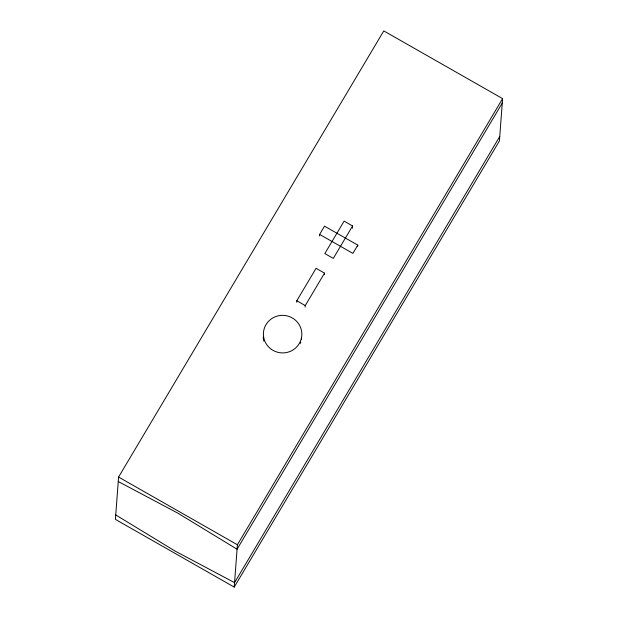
<?xml version="1.0" encoding="UTF-8"?>
<svg xmlns="http://www.w3.org/2000/svg" width="618" height="618" viewBox="0 0 618 618"><rect width="100%" height="100%" fill="white"/><g stroke="black" fill="none" stroke-linecap="round" stroke-linejoin="round"><path stroke-width="0.93" d="M118.586 477.057L115.404 519.375L234.222 587.1L499.414 140.943L502.596 98.625L383.778 30.9L118.586 477.057L237.405 544.775L234.222 587.1M296.671 302.241L296.787 300.757L316.068 268.32L324.527 273.141L324.419 274.624M305.137 307.061L305.253 305.578L324.527 273.141M319.506 235.906L319.622 234.415L324.527 226.165L357.783 245.114L357.675 246.597M352.407 228.189L352.577 225.964L344.11 221.136L324.829 253.573L333.295 258.401L352.577 225.964M357.783 245.114L352.878 253.372L319.622 234.415M237.405 544.775L502.596 98.625M502.264 103.075L237.073 549.232L177.829 513.149L118.254 481.515M499.746 136.485L234.562 582.643L174.979 551.009L115.736 514.925M296.787 300.757L305.253 305.578M301.576 338.239A19.22 18.779 4.3 0 1 301.399 339.568M300.742 342.171A19.22 18.779 4.3 0 1 300.278 343.43M263.871 341.121A19.22 18.779 4.3 0 1 263.245 337.15M271.441 349.371A19.22 18.779 4.3 0 0 301.746 336.014A19.22 18.779 4.3 0 0 274.662 317.003A19.22 18.779 4.3 0 0 271.441 349.371"/></g></svg>
